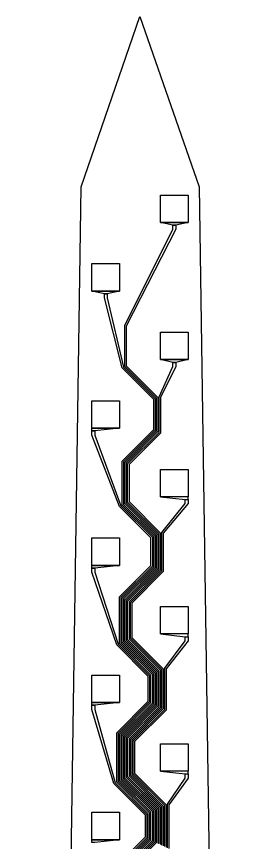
# Model space of a CAD drawing. Header units: inches. Extents: x 106592 to 209533, y 57057 to 74911.
# Drawn here: x 170429.5 to 170519.5, y 72038.6 to 72339.7 of the extents above; entities that cross this region are included whole.
import ezdxf

# ---------------------------------------------------------------- set-up
doc = ezdxf.new("R2010")
doc.units = ezdxf.units.IN
doc.header["$MEASUREMENT"] = 0
for name, color, linetype in [('metal', 221, 'Continuous'), ('nitride window', 40, 'Continuous'), ('profile', 140, 'Continuous')]:
    doc.layers.add(name, color=color, linetype=linetype)

msp = doc.modelspace()

# ---------------------------------------------------------------- linework, layer by layer
at = {"layer": 'metal'}
for points in [[(170481.98, 72274.62), (170491.98, 72274.62), (170491.98, 72264.62), (170481.98, 72264.62)], [(170481.98, 72264.62), (170491.98, 72264.62), (170487.48, 72263.62), (170486.48, 72263.62)], [(170456.98, 72249.62), (170466.98, 72249.62), (170466.98, 72239.62), (170456.98, 72239.62)], [(170456.98, 72239.62), (170466.98, 72239.62), (170462.48, 72238.62), (170461.48, 72238.62)], [(170481.98, 72224.62), (170491.98, 72224.62), (170491.98, 72214.62), (170481.98, 72214.62)], [(170481.98, 72214.62), (170491.98, 72214.62), (170487.48, 72213.62), (170486.48, 72213.62)], [(170456.98, 72199.62), (170466.98, 72199.62), (170466.98, 72189.62), (170456.98, 72189.62)], [(170456.98, 72189.62), (170466.98, 72189.62), (170457.98, 72188.62), (170456.98, 72188.62)], [(170481.98, 72174.62), (170491.98, 72174.62), (170491.98, 72164.62), (170481.98, 72164.62)], [(170491.98, 72164.62), (170481.98, 72164.62), (170490.98, 72163.62), (170491.98, 72163.62)], [(170456.98, 72149.62), (170466.98, 72149.62), (170466.98, 72139.62), (170456.98, 72139.62)], [(170456.98, 72139.62), (170466.98, 72139.62), (170457.98, 72138.62), (170456.98, 72138.62)], [(170481.98, 72124.62), (170491.98, 72124.62), (170491.98, 72114.62), (170481.98, 72114.62)], [(170491.98, 72114.62), (170481.98, 72114.62), (170490.98, 72113.62), (170491.98, 72113.62)], [(170456.98, 72099.62), (170466.98, 72099.62), (170466.98, 72089.62), (170456.98, 72089.62)], [(170456.98, 72089.62), (170466.98, 72089.62), (170457.98, 72088.62), (170456.98, 72088.62)], [(170481.98, 72074.62), (170491.98, 72074.62), (170491.98, 72064.62), (170481.98, 72064.62)], [(170491.98, 72064.62), (170481.98, 72064.62), (170490.98, 72063.62), (170491.98, 72063.62)], [(170456.98, 72049.62), (170466.98, 72049.62), (170466.98, 72039.62), (170456.98, 72039.62)], [(170456.98, 72039.62), (170466.98, 72039.62), (170457.98, 72038.62), (170456.98, 72038.62)]]:
    msp.add_lwpolyline(points, close=True, dxfattribs=at)
for points in [[(170468.98, 72027.12), (170480.48, 72038.62), (170480.48, 72050.62), (170468.98, 72062.12), (170468.98, 72077.12), (170480.48, 72088.62), (170480.48, 72100.62), (170468.98, 72112.12), (170468.98, 72127.12), (170480.48, 72138.62), (170480.48, 72150.62), (170468.98, 72162.12), (170468.98, 72177.12), (170480.48, 72188.62), (170480.48, 72200.62), (170468.98, 72212.12), (170468.98, 72227.12), (170486.48, 72262.12), (170486.48, 72263.62), (170487.48, 72263.62), (170487.48, 72262.12), (170469.48, 72226.87), (170469.48, 72212.37), (170480.98, 72200.87), (170480.98, 72188.37), (170469.48, 72176.87), (170469.48, 72162.37), (170480.98, 72150.87), (170480.98, 72138.37), (170469.48, 72126.87), (170469.48, 72112.37), (170480.98, 72100.87), (170480.98, 72088.37), (170469.48, 72076.87), (170469.48, 72062.37), (170480.98, 72050.87), (170480.98, 72038.37)], [(170467.98, 72027.62), (170479.48, 72039.12), (170479.48, 72050.12), (170467.98, 72061.62), (170467.98, 72077.62), (170479.48, 72089.12), (170479.48, 72100.12), (170467.98, 72111.62), (170467.98, 72127.62), (170479.48, 72139.12), (170479.48, 72150.12), (170467.98, 72161.62), (170467.98, 72177.62), (170479.48, 72189.12), (170479.48, 72200.12), (170467.98, 72211.62), (170461.48, 72237.12), (170461.48, 72238.62), (170462.48, 72238.62), (170462.48, 72237.12), (170468.48, 72211.87), (170479.98, 72200.37), (170479.98, 72188.87), (170468.48, 72177.37), (170468.48, 72161.87), (170479.98, 72150.37), (170479.98, 72138.87), (170468.48, 72127.37), (170468.48, 72111.87), (170479.98, 72100.37), (170479.98, 72088.87), (170468.48, 72077.37), (170468.48, 72061.87), (170479.98, 72050.37), (170479.98, 72038.87), (170468.48, 72027.37)], [(170481.48, 72038.12), (170481.48, 72051.12), (170469.98, 72062.62), (170469.98, 72076.62), (170481.48, 72088.12), (170481.48, 72101.12), (170469.98, 72112.62), (170469.98, 72126.62), (170481.48, 72138.12), (170481.48, 72151.12), (170469.98, 72162.62), (170469.98, 72176.62), (170481.48, 72188.12), (170481.48, 72201.12), (170486.48, 72212.12), (170486.48, 72213.62), (170487.48, 72213.62), (170487.48, 72212.12), (170481.98, 72200.87), (170481.98, 72187.87), (170470.48, 72176.37), (170470.48, 72162.87), (170481.98, 72151.37), (170481.98, 72137.87), (170470.48, 72126.37), (170470.48, 72112.87), (170481.98, 72101.37), (170481.98, 72087.87), (170470.48, 72076.37), (170470.48, 72062.87), (170481.98, 72051.37), (170481.98, 72037.87)], [(170466.98, 72028.12), (170478.48, 72039.62), (170478.48, 72049.62), (170466.98, 72061.12), (170466.98, 72078.12), (170478.48, 72089.62), (170478.48, 72099.62), (170466.98, 72111.12), (170466.98, 72128.12), (170478.48, 72139.62), (170478.48, 72149.62), (170466.98, 72161.12), (170456.98, 72187.12), (170456.98, 72188.62), (170457.98, 72188.62), (170457.98, 72187.12), (170467.48, 72161.37), (170478.98, 72149.87), (170478.98, 72139.37), (170467.48, 72127.87), (170467.48, 72111.37), (170478.98, 72099.87), (170478.98, 72089.37), (170467.48, 72077.87), (170467.48, 72061.37), (170478.98, 72049.87), (170478.98, 72039.37), (170467.48, 72027.87)], [(170482.48, 72037.62), (170482.48, 72051.62), (170470.98, 72063.12), (170470.98, 72076.12), (170482.48, 72087.62), (170482.48, 72101.62), (170470.98, 72113.12), (170470.98, 72126.12), (170482.48, 72137.62), (170482.48, 72151.62), (170490.98, 72162.12), (170490.98, 72163.62), (170491.98, 72163.62), (170491.98, 72162.12), (170482.98, 72151.37), (170482.98, 72137.37), (170471.48, 72125.87), (170471.48, 72113.37), (170482.98, 72101.87), (170482.98, 72087.37), (170471.48, 72075.87), (170471.48, 72063.37), (170482.98, 72051.87), (170482.98, 72037.37)], [(170465.98, 72028.62), (170477.48, 72040.12), (170477.48, 72049.12), (170465.98, 72060.62), (170465.98, 72078.62), (170477.48, 72090.12), (170477.48, 72099.12), (170465.98, 72110.62), (170456.98, 72137.12), (170456.98, 72138.62), (170457.98, 72138.62), (170457.98, 72137.12), (170466.48, 72110.87), (170477.98, 72099.37), (170477.98, 72089.87), (170466.48, 72078.37), (170466.48, 72060.87), (170477.98, 72049.37), (170477.98, 72039.87), (170466.48, 72028.37)], [(170483.48, 72037.12), (170483.48, 72052.12), (170471.98, 72063.62), (170471.98, 72075.62), (170483.48, 72087.12), (170483.48, 72102.12), (170490.98, 72112.12), (170490.98, 72113.62), (170491.98, 72113.62), (170491.98, 72112.12), (170483.98, 72101.87), (170483.98, 72086.87), (170472.48, 72075.37), (170472.48, 72063.87), (170483.98, 72052.37), (170483.98, 72036.87)], [(170464.98, 72029.12), (170476.48, 72040.62), (170476.48, 72048.62), (170464.98, 72060.12), (170456.98, 72087.12), (170456.98, 72088.62), (170457.98, 72088.62), (170457.98, 72087.12), (170465.48, 72060.37), (170476.98, 72048.87), (170476.98, 72040.37), (170465.48, 72028.87)], [(170484.48, 72036.62), (170484.48, 72052.62), (170490.98, 72062.12), (170490.98, 72063.62), (170491.98, 72063.62), (170491.98, 72062.12), (170484.98, 72052.37), (170484.98, 72036.37)]]:
    msp.add_lwpolyline(points, dxfattribs=at)
at = {"layer": 'nitride window'}
for points in [[(170481.98, 72274.62), (170491.98, 72274.62), (170491.98, 72264.62), (170481.98, 72264.62)], [(170456.98, 72249.62), (170466.98, 72249.62), (170466.98, 72239.62), (170456.98, 72239.62)], [(170481.98, 72224.62), (170491.98, 72224.62), (170491.98, 72214.62), (170481.98, 72214.62)], [(170456.98, 72199.62), (170466.98, 72199.62), (170466.98, 72189.62), (170456.98, 72189.62)], [(170481.98, 72174.62), (170491.98, 72174.62), (170491.98, 72164.62), (170481.98, 72164.62)], [(170456.98, 72149.62), (170466.98, 72149.62), (170466.98, 72139.62), (170456.98, 72139.62)], [(170481.98, 72124.62), (170491.98, 72124.62), (170491.98, 72114.62), (170481.98, 72114.62)], [(170456.98, 72099.62), (170466.98, 72099.62), (170466.98, 72089.62), (170456.98, 72089.62)], [(170481.98, 72074.62), (170491.98, 72074.62), (170491.98, 72064.62), (170481.98, 72064.62)], [(170456.98, 72049.62), (170466.98, 72049.62), (170466.98, 72039.62), (170456.98, 72039.62)]]:
    msp.add_lwpolyline(points, close=True, dxfattribs=at)
at = {"layer": 'profile'}
msp.add_lwpolyline([(170519.48, 70069.55), (170429.48, 70069.55), (170429.48, 70686.56), (170452.98, 72277.62), (170474.47, 72339.69), (170495.98, 72277.62), (170519.48, 70686.63)], close=True, dxfattribs=at)

doc.saveas('drawing.dxf')
